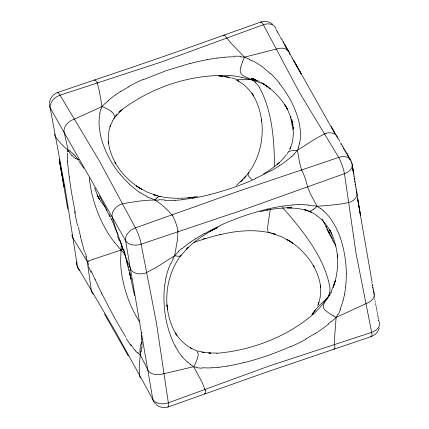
<?xml version="1.0" encoding="UTF-8"?>
<svg xmlns="http://www.w3.org/2000/svg" width="429" height="429" viewBox="0 0 429 429"><rect width="100%" height="100%" fill="white"/><g stroke="black" fill="none" stroke-linecap="round" stroke-linejoin="round"><path stroke-width="0.64" d="M274.56 166.902C274.136 139.875 272.453 111.256 259.223 87.066M140.031 348.933L139.983 351.635A29.006 28.566 61.6 0 0 140.224 354.826L139.211 367.562L139.436 375.67A12.125 8.65 -29.1 0 0 140.674 378.088M293.506 133.483L292.39 142.09L290.117 148.825L290.905 147.013L289.468 149.973M121.31 243.908L120.656 259.861A86.422 52.022 -69 0 0 121.316 271.187C123.702 289.017 129.692 306.467 139.463 321.611M287.376 153.904L287.779 152.692L288.787 151.727M181.177 255.03C169.578 270.431 164.768 290.626 167.519 309.733L167.315 308.06C168.559 317.385 171.386 326.603 176.389 334.615L175.322 332.942L176.973 335.516M67.632 153.405L67.482 155.298A85.779 12.731 72.1 0 0 67.428 157.615M345.651 287.065L344.46 294.782M49.421 103.341C49.56 98.514 52.992 94.117 57.497 92.514C102.365 77.274 147.362 62.42 191.994 46.498L260.784 22.061L263.122 21.477L266.452 21.455L269.712 22.383L272.624 24.212M337.891 314.125L336.073 318.125L334.727 335.682L334.54 344.535M164.736 285.194L166.007 277.617M270.302 209.127L267.567 227.45L267.841 231.226L268.404 232.234L269.181 232.582M99.968 113.626L99.33 117.712A85.564 58.542 -12.3 0 0 99.083 121.176A103.233 70.608 -12.4 0 0 99.201 126.223L100.054 132.861A167.256 114.345 -13.3 0 0 103.116 144.31C107.009 155.384 112.988 165.691 120.415 174.769M141.248 351.877L141.575 349.925A85.779 17.257 69.7 0 0 141.801 347.544M299.571 143.592L300.236 139.661A85.564 57.105 -7.3 0 0 300.504 136.315A103.233 68.903 -7.1 0 0 300.423 131.43L299.587 124.962A167.256 111.594 -6.3 0 0 296.536 113.728C292.68 102.644 286.615 92.385 279.263 83.264M314.596 311.626L314.661 311.325M240.883 67.085C236.829 77.676 250.777 76.748 255.389 82.534M329.579 292.937L328.534 296.235L326.919 299.281M67.932 151.55L68.232 150.606L64.007 131.499A12.125 8.628 -29.9 0 1 73.155 119.594L74.716 119.015M101.019 109.368L102.038 106.531L105.55 102.939M314.704 311.17C318.468 304.601 325.831 300.831 330.142 294.557M298.487 147.662L297.442 150.354L293.967 154.167M379.311 327.912L378.593 329.998L376.893 332.684L375.295 334.352L371.503 336.492L269.332 371.123L168.211 406.939L165.878 407.523L162.548 407.545L159.256 406.601L156.376 404.788M242.449 62.028L243.323 59.813A28.818 10.956 -77.3 0 1 244.492 57.132M140.712 353.818L140.219 354.826L148.278 370.736A12.125 8.14 -9.5 0 0 162.752 373.97L193.281 366.79L197.034 367.278M340.068 309.277L341.656 305.11A85.88 61.133 -32.3 0 0 343.071 300.616M170.592 263.47L168.946 267.53A85.88 61.733 -26.9 0 0 167.466 271.911A102.719 73.906 -26.7 0 0 165.964 277.617M141.082 343.87L142.171 341.993M317.68 305.48L318.908 302.52L318.28 304.182C320.49 298.289 321.165 291.876 320.495 285.634L320.736 287.698M330.866 292.546L335.365 280.625L333.172 287.355C337.006 276.968 338.288 265.744 337.36 254.729L337.569 257.411C336.738 247.737 334.212 238.138 329.574 229.574L332.003 234.314M112.398 121.375L110.049 126.609L110.671 124.941C108.51 130.775 107.851 137.119 108.499 143.291L108.258 141.227C109.1 149.179 111.921 156.816 115.846 163.749L114.951 162.183C121.305 173.429 130.663 182.91 141.795 189.457L136.138 185.848L147.109 192.106L157.261 195.79L153.754 194.771C167.031 199.051 181.247 198.825 194.938 197.126L188.637 197.849L197.656 196.579M172.86 258.773L174.657 255.684L178.855 251.496M331.408 292.128L330.807 293.055M326.737 299.56C323.166 303.094 321.385 308.773 326.919 311.61A16.592 5.872 37.5 0 0 331.338 314.618L333.564 315.948M330.491 293.538L321.943 305.094A86.09 84.722 61.1 0 1 313.186 314.307C286.325 337.167 251.737 350.311 216.742 353.298M236.422 185.403L242.841 179.467L240.744 181.542L245.914 176.035L243.967 178.292C258.558 162.784 264.355 140.374 261.518 119.514L261.717 121.182C260.441 111.411 257.443 101.737 252.011 93.452L253.641 95.994L252.568 94.316M113.894 118.613L116.881 114.656L115.235 116.833M313.696 312.264L311.963 314.543L315.036 310.489L312.821 313.336M286.599 154.537L282.507 159.481L277.386 164.382L279.317 162.688L270.404 169.611L263.572 173.949M115.567 116.409L121.251 110.376M180.647 255.861L188.127 247.587L186.165 249.533C195.275 240.315 206.274 233.199 217.723 227.231L209.91 231.467L217.723 227.338M112.189 121.058C115.24 118.742 115.085 114.093 111.867 112.007M373.38 291.774L373.825 292.573A12.125 8.156 -10.3 0 1 367.186 303.115L336.164 317.342L331.864 321.353M291.425 156.569L287.945 159.561A85.918 60.194 -9.4 0 1 283.966 162.65A101.442 71.075 -9.4 0 1 279.343 165.787M156.371 198.311L157.47 197.399M119.627 111.856L122.796 109.111M108.113 100.654L111.615 97.796A85.918 55.926 -10.1 0 1 115.615 94.847M181.826 248.868L186.304 245.227A85.446 62.983 -30.6 0 1 190.262 242.278M118.806 112.183L120.806 110.559M328.839 323.879L324.292 327.397A85.446 59.25 -28.7 0 1 320.275 330.244A101.705 70.522 -28.7 0 1 315.218 333.58M315.068 208.103L313.293 209.416M121.82 109.765C152.333 86.942 190.798 74.147 228.979 75.515M288.722 151.662A16.86 10.645 32.2 0 1 292.75 150.574L294.761 150.354A28.818 18.233 32.4 0 1 297.442 150.343L315.562 138.658L325.649 133.36M279.381 165.814L270.602 171.117M248.359 173.139C246.664 175.638 250.89 178.105 252.198 179.896M195.286 238.883L204.692 233.258M120.227 91.811L129.038 86.706M315.192 333.537L305.695 339.001M111.915 111.969A16.86 10.596 32.1 0 0 107.18 108.934L104.933 107.77A28.818 18.056 32 0 0 102.038 106.542L74.85 118.962M220.093 225.466C235.054 218.645 250.654 213.192 266.645 209.336M255.845 178.566C240.873 185.366 225.252 190.733 209.293 194.702M290.192 346.621C275.177 353.319 259.593 358.767 243.64 362.752M143.833 79.462L166.581 70.512L190.385 63.331M88.546 261.095L89.833 260.569A16.495 0.472 -19.5 0 1 93.093 259.282M93.222 259.245L123.391 249.297M193.946 242.38C219.777 233.585 248.536 225.992 275.515 234.32L271.879 233.247L282.041 236.964L292.851 243.141L287.039 239.446C298.246 245.994 307.663 255.518 314.055 266.817L313.159 265.251C316.967 272.002 319.766 279.408 320.656 287.135M202.955 239.023L205.33 238.283M260.071 211.658L268.157 209.802L267.17 210.028L275.767 208.66L283.869 207.92L291.613 207.818L287.199 207.797L297.705 208.414L306.317 210.264L304.601 209.583L311.604 212.28L309.845 211.583C318.736 215.61 325.868 222.908 330.512 231.419L329.574 229.574M207.255 59.599L216.876 58.054M309.684 211.122L308.102 211.047L306.901 210.022M192.39 198.219L182.738 199.592M227.477 366.109L218.452 367.337M282.904 206.151L292.01 205.062M158.88 200.155C146.718 199.56 134.449 201.705 122.453 203.775A12.157 8.757 -29.2 0 0 112.221 217.069L115.674 228.33L122.914 248.847M313.717 205.62L317.117 206.311L327.976 205.443L341.618 203.931L349.892 202.263A12.125 8.237 -9.2 0 0 356.515 191.699M234.733 56.773L229.628 56.901A85.918 56.033 -10.6 0 0 224.094 57.255M217.069 353.019L208.805 353.072L210.73 353.062L202.102 352.102L204.081 352.493L197.753 350.927M164.806 200.445L169.938 200.461A85.918 60.092 -8.8 0 0 175.488 200.241M240.631 56.88L244.503 57.159L249.437 59.223M159.733 196.412L160.532 196.707M202.22 367.76L207.346 367.926A85.446 59.148 -29.2 0 0 211.797 367.841M218.49 75.944L222.286 76.201L219.385 75.971M308.446 204.992L303.244 204.697A85.446 63.084 -30 0 0 298.74 204.687M78.791 159.593L75.783 158.65M193.227 349.662C196.938 349.404 199.131 353.244 197.908 356.526A16.592 9.985 -69.1 0 1 196.273 361.433L195.174 363.905A29.456 17.734 -69.1 0 1 193.688 366.704L202.102 382.303L205.319 390.326M221.23 76.126L226.737 76.866M54.671 133.912A12.125 8.162 -10.2 0 0 55.185 136.422C59.186 141.94 63.991 147.506 69.68 151.131M228.968 77.306L224.764 76.48L231.124 78.035M241.618 77.274L252.536 80.084L263.985 83.977M140.219 354.826L139.044 354.204M172.597 215.621C166.361 208.494 159.03 201.26 150.08 197.876M254.241 79.322L252.815 78.797L255.405 79.794L251.185 78.164L257.009 80.432M192.734 349.013L190.401 347.86L191.897 348.632C185.382 345.211 179.912 339.972 175.895 333.832M147.024 196.461L142.793 194.219A85.564 58.119 -12.4 0 1 139.398 192.149M236.379 80.041L238.814 81.253L237.312 80.48C243.731 83.896 249.115 89.076 253.089 95.136M252.515 60.757L256.773 63.154A85.564 57.524 -7.1 0 1 260.188 65.347A100.617 67.643 -7.1 0 1 263.363 67.616L270.517 73.788M301.576 170.023A12.157 2.016 70.9 0 1 307.491 186.867L310.499 193.956L316.656 205.55L317.117 206.311L320.479 208.473M193.699 366.709L190.251 364.393M261.105 82.561C272.302 88.728 281.327 98.386 287.671 109.406L284.491 104.258L287.553 109.668L291.039 117.852M266.768 86.068L263.32 83.837L270.291 88.685M70.715 151.78L72.281 153.003A85.639 17.133 72.2 0 1 73.686 154.317M266.119 85.644L267.921 86.921M323.144 210.601L325.879 213.143A85.88 60.736 -32.1 0 1 328.571 216.077A101.389 71.702 -32.1 0 1 331.177 219.498L335.194 226.115A166.077 117.439 -32.9 0 1 340.17 237.355M138.165 353.507L136.792 352.214A85.639 12.8 69.6 0 1 135.543 350.847M187.521 362.146L184.717 359.491A85.88 62.125 -27 0 1 181.966 356.445M129.124 184.036L136.261 189.972A100.617 68.345 -12.4 0 0 139.42 192.133M231.907 77.826C239.886 81.628 249.828 77.826 258.279 81.011A86.422 52.022 -69 0 1 259.62 81.381M125.139 254.783L114.522 242.444M71.782 155.336L70.05 153.25A29.006 28.529 62 0 1 68.227 150.606M75.123 155.845L78.893 160.5M105.797 207.733L101.276 202.102L97.136 194.975L99.485 199.528L98.547 197.683M134.239 349.27L130.748 344.519M125.777 336.969L116.988 322.2L107.62 305.008M350.734 160.06L346.632 153.191L348.761 157.368M340.814 144.005L341.066 144.439M342.079 146.16L342.294 146.525M343.372 148.359L343.586 148.724M343.806 149.088L344.02 149.453M344.664 150.552L344.878 150.922M345.098 151.287L345.313 151.651M345.527 152.016L345.769 152.429M347.211 154.88L347.447 155.287M347.688 155.695L347.93 156.102M348.171 156.51L348.412 156.923M348.648 157.33L349.131 158.151M349.372 158.558L349.646 159.03M349.785 159.266L350.064 159.744M340.642 142.76L347.603 154.713M350.756 160.929L351.029 161.401M104.526 314.082L128.287 355.893M378.523 320.554L378.802 321.042L378.582 319.836M339.671 141.184L331.242 126.614L334.792 133.398L293.447 60.087L300.246 72.287M333.07 240.696L333.279 241.071M333.489 241.441L333.703 241.817M335.945 246.321L326.732 229.081M276.281 29.794L276.244 29.944M281.671 38.755L287.854 50.606M276.496 30.191L276.759 30.663M276.893 30.899L277.257 31.564M299.303 70.581L301.142 73.906L284.808 44.6L288.047 51.089M277.349 31.73L277.719 32.395M277.81 32.561L277.992 32.894M278.18 33.226L278.362 33.559M278.598 33.988L278.834 34.422M279.075 34.851L279.311 35.285M279.547 35.714L279.783 36.149M280.26 37.012L280.496 37.441M280.732 37.875L280.968 38.304M281.204 38.733L281.445 39.168M283.001 42.004L283.21 42.391M283.424 42.777L283.633 43.163M285.119 45.86L285.328 46.246M285.537 46.632L285.789 47.083M287.157 49.576L287.403 50.032M289.741 54.285L289.891 54.558M291.87 58.167L292.02 58.441M293.168 60.527L293.334 60.832M175.188 346.139L179.295 352.922A101.389 73.343 -27 0 0 181.955 356.451M328.818 231.687L332.668 238.883M325.96 226.147L329.547 233.076M99.303 195.635L106.875 210.451M101.678 293.35L98 285.794M105.979 208.66L109.926 216.859M109.266 214.489L110.564 217.358M98.075 196.782L94.552 187.816M110.993 218.323L111.427 219.299M91.109 270.672L93.329 275.702A85.639 13.224 69.3 0 0 95.222 279.874M88.808 265.304L85.789 256.499M117.771 234.615L115.744 229.51A85.639 16.71 72.5 0 0 114.007 225.289M119.836 240.058L126.77 259.781L130.979 269.862A12.125 8.264 -10 0 0 145.452 273.107L156.167 267.481L174.657 255.684L177.509 239.468L177.949 230.748M301.549 169.916L299.646 162.945L297.442 150.354M340.106 237.382C344.181 249.018 346.171 261.347 346.332 273.659M97.244 82.985L99.346 91.066L102.038 106.531M124.324 253.201L125.799 257.963A85.779 16.854 69.4 0 1 127.14 262.462M84.556 252.08L83.253 247.265A85.779 13.127 72.4 0 1 81.928 242.154M129.097 269.444L129.381 270.501M127.07 263.025L131.097 279.177L129.842 273.9L134.545 295.506M126.303 260.113L127.611 265.079M129.939 272.603L130.212 273.648M291.999 120.881L292.878 124.694M80.582 236.722L78.373 227.225M352 164.934L353.367 171.08L360.467 215.24L357.566 198.595M293.592 133.124L290.406 116.184M75.332 212.982L71.756 193.881L69.112 176.71M357.63 199.169L372.125 282.432M352.45 167.331L353.528 172.78L352.316 164.548M293.661 129.402L291.704 118.892M372.383 284.212L374.131 293.398M374.313 296.777L374.463 297.581M374.71 298.916L374.908 299.989M375.144 301.244L375.311 302.155M375.568 303.523L375.82 304.89M375.992 305.797L376.244 307.164M376.415 308.076L376.694 309.599M376.882 310.617L377.075 311.631M371.745 282.984L371.809 283.338M372.141 285.119L372.206 285.473M372.587 287.521L372.71 288.175M373.016 289.811L373.074 290.138M373.434 292.069L373.546 292.664M373.879 294.439L373.986 295.029M378.029 316.806L377.734 315.186M377.541 314.173L377.263 312.644M378.421 318.924L378.142 317.412M59.502 160.955L64.152 186.91L59.186 159.127L67.75 208.998M292.342 124.507L292.481 125.311M351.796 163.663L351.587 162.355A12.146 8.231 -9.5 0 1 344.449 173.686L241.951 210.269L141.136 244.144A12.146 8.231 -9.8 0 1 125.59 240.669L50.198 107.958A12.146 8.194 -10 0 1 49.523 104.129M352.091 165.514L352.214 166.291M352.418 167.562L352.654 169.053M352.89 170.544L353.046 171.541M353.276 173.026L353.437 174.024M353.732 175.901L353.796 176.346M354.145 178.561L354.284 179.451M354.563 181.22L354.703 182.111M354.987 183.934L355.11 184.711M355.443 186.851L355.491 187.141M355.85 189.446L355.898 189.731M356.274 192.16L356.327 192.476M167.16 306.558L166.967 304.912L167.519 309.733M293.264 127.547L293.361 128.571M89.302 177.37C91.13 196.975 97.726 216.06 107.851 232.92A85.939 54.07 32.3 0 0 114.543 242.439M67.921 166.28L67.535 161.073M141.726 338.744L141.892 344.026M336.17 317.353A29.456 10.473 37.6 0 1 333.569 315.964M334.572 344.594A12.157 2.118 71.2 0 1 333.848 348.895M317.117 206.306A29.456 17.702 -69 0 1 315.063 208.097M320.586 208.371A79.944 56.837 -34.1 0 1 323.225 210.532M346.278 273.67A166.077 117.428 -33.2 0 1 345.608 287.076M344.407 294.787A102.719 73.032 -32.4 0 1 343.018 300.616M340.529 309.298A76.164 53.856 -32.8 0 1 338.384 314.184M331.558 321.128A82.068 55.636 -29.1 0 1 328.544 323.632M305.856 339.312A166.784 114.538 -28.7 0 1 290.299 346.938M243.645 362.666A166.784 114.103 -28.7 0 1 227.488 366.039M218.468 367.267A103.04 71.209 -29.1 0 1 211.813 367.776M202.016 368.211A76.249 52.402 -28.7 0 1 196.798 367.707M174.667 255.7A29.456 10.43 37.5 0 0 176.689 256.075L178.249 256.215A16.592 5.877 37.5 0 0 180.695 255.904M178.587 251.281A82.068 61.674 -30.1 0 1 181.574 248.643M190.294 242.315A101.705 74.978 -30.6 0 1 195.313 238.921M204.837 233.532A166.784 123.986 -30.6 0 1 220.206 225.772M266.645 209.272A166.784 124.378 -30.6 0 1 282.915 206.07M292.02 205.003A103.04 76.19 -30.1 0 1 298.756 204.628M308.29 205.394A76.249 56.649 -30.6 0 1 313.551 205.979M190.396 364.269A79.944 57.427 -25.1 0 1 187.65 362.044M175.171 346.149A166.077 120.066 -26.2 0 1 170.222 334.684C166.018 323.101 164.082 310.735 163.958 298.428A166.077 120.045 -25.9 0 1 164.682 285.199M171.01 263.513A76.164 55.073 -26.3 0 1 173.284 258.848M121.611 243.747A29.006 0.837 -19.1 0 1 121.214 243.785M123.638 249.169A79.917 17.584 69 0 1 125.08 253.662M127.198 262.918A101.233 19.895 69.4 0 1 127.51 263.996M128.121 266.146A101.233 19.895 69.4 0 1 128.416 267.213M141.339 332.362A165.707 34.422 69 0 1 141.473 333.88M141.602 335.371A165.707 34.422 69 0 1 141.843 338.958M141.983 344.203A102.558 20.721 69.6 0 1 141.881 347.71M140.76 350.847A76.142 15.535 69.2 0 1 140.347 353.013M154.982 199.748A28.818 11.09 -77.5 0 1 156.371 198.332M294.256 154.306A82.009 58.403 -8.1 0 1 291.709 156.724M270.372 170.887A166.195 117.407 -9 0 1 255.636 178.298M209.32 194.766A166.195 117.777 -8.8 0 1 192.406 198.305M182.743 199.662A102.772 72.024 -8.8 0 1 175.488 200.311M164.902 199.909A76.206 53.802 -9 0 1 159.025 199.646M313.288 209.373A16.592 9.985 -69.1 0 1 309.674 211.202M157.47 197.447A16.86 6.483 -77.5 0 1 159.744 196.337M140.085 348.933A16.495 16.243 61.7 0 1 141.018 343.844M105.899 103.083A82.009 52.333 -11.2 0 1 108.467 100.82M115.573 94.82A101.442 66.028 -10.1 0 1 120.184 91.779M128.754 86.449A166.195 107.143 -10.4 0 1 143.597 79.188M190.412 63.417A166.195 106.735 -10.6 0 1 207.266 59.679M216.881 58.135A102.772 66.865 -10.6 0 1 224.094 57.33M234.861 56.194A76.206 49.163 -10.4 0 1 240.825 56.306M87.586 261.524A29.006 0.778 -19.7 0 1 88.91 260.971M86.583 257.127A79.917 10.323 72.7 0 1 85.409 252.938M81.821 242.02A101.233 15.487 72.4 0 1 80.475 236.572M77.606 225.96A165.707 23.992 72.6 0 1 74.582 211.588M69.273 177.064A165.707 23.472 72.7 0 1 68.055 166.597M67.643 161.336A102.558 15.128 72.2 0 1 67.525 157.856M67.144 152.043A76.142 11.074 72.6 0 1 67.578 150.515M219.82 234.631A166.195 117.353 -8.8 0 1 221.021 234.336M248.311 173.096A16.592 5.877 37.5 0 1 249.018 172.887M255.378 82.566A85.939 32.802 -77.5 0 1 259.234 87.033M228.979 75.477A86.09 84.722 61.1 0 1 241.613 77.306M240.862 67.074A16.86 6.424 -77.3 0 1 242.465 62.06M270.447 232.271A16.86 6.478 -77.5 0 1 269.165 232.668M75.751 158.703A16.495 16.227 62 0 1 71.825 155.298M138.765 353.416A82.164 11.824 68.3 0 1 137.843 352.568M135.569 350.949A100.718 15.053 69.6 0 1 134.277 349.383M131.145 345.876A166.527 24.174 69.1 0 1 126.174 338.443M107.55 304.638A166.527 23.901 68.9 0 1 101.625 293.007M97.973 285.51A103.341 15.776 69.3 0 1 95.211 279.617M91.061 272.453A76.33 11.1 69.2 0 1 88.594 266.758M69.562 150.676A82.164 16.87 73.5 0 1 70.576 151.217M73.708 154.392A100.718 20.152 72.2 0 1 75.139 155.931M79.07 161.46A166.527 34.009 72.7 0 1 83.87 168.399M111.433 219.074A103.341 20.345 72.5 0 1 114.023 225.08M117.444 235.843A76.33 15.567 72.6 0 1 119.418 241.066M149.85 198.112A82.137 56.671 -13.7 0 1 146.793 196.675M129.295 183.934A167.256 114.146 -13 0 1 120.57 174.689M99.737 113.631A76.308 52.059 -13 0 1 100.718 109.363M249.163 59.465A82.137 54.242 -5.9 0 1 252.236 60.988M270.742 73.67A167.256 111.83 -6.5 0 1 279.44 83.194M299.388 143.586A76.308 51.046 -6.5 0 1 298.257 147.64M326.667 227.938A166.527 33.811 72.7 0 1 322.329 219.004M282.529 207.845A86.422 30.657 37.5 0 1 287.838 213.476C306.016 235.146 324.812 259.046 329.922 287.575A86.422 30.663 37.5 0 1 329.547 292.916M370.731 336.256A12.146 2.124 71.1 0 0 371.67 332.378A12.146 8.205 -9.9 0 0 379.139 321.723M167.734 406.901A12.146 2.124 70.7 0 0 168.356 402.836L156.403 322.726L141.136 244.144A12.146 2.172 70.9 0 0 135.414 227.885L99.732 161.535L60.022 95.174A12.146 2.124 71 0 0 57.191 92.97M156.285 404.064A12.146 8.677 -29.3 0 1 152.81 399.361L115.315 331.215L77.418 266.645L65.128 188.546L50.198 107.958A12.146 8.66 -29.8 0 1 60.022 95.174L162.157 61.728L263.331 24.716A12.146 8.677 -29.3 0 1 276.013 28.861M351.405 161.572A12.146 8.709 -29.8 0 0 338.722 157.432L236.749 191.801L135.414 227.885A12.146 8.714 -29.5 0 0 125.59 240.669L152.81 399.361A12.146 8.183 -9.6 0 0 168.356 402.836L269.278 365.953L371.67 332.378L356.07 253.528L344.449 173.686A12.146 2.091 70.9 0 0 338.722 157.432L299.383 92.348L263.331 24.716A12.146 2.124 70.6 0 0 260.483 22.517M76.947 261.947A12.146 8.226 -9.6 0 0 77.418 266.645A12.146 8.709 -29.8 0 0 79.376 270.286M94.262 80.502A12.157 2.118 71.4 0 1 97.233 82.915M205.293 390.277A12.125 2.129 70.5 0 1 204.327 393.64M172.592 215.578A12.125 2.225 70.9 0 1 177.955 230.759M325.649 133.365A12.125 8.703 -30.1 0 1 337.618 137.934M223.547 36.015A12.125 2.129 70.5 0 1 226.206 37.323L231.472 43.699L244.503 57.159L277.584 48.745A12.125 8.644 -29 0 1 289.559 53.335M71.97 234.765A12.125 8.237 -9.2 0 0 72.49 237.301L87.275 261.631L91.377 291.071A12.125 8.709 -30.2 0 0 93.249 294.16"/></g></svg>
